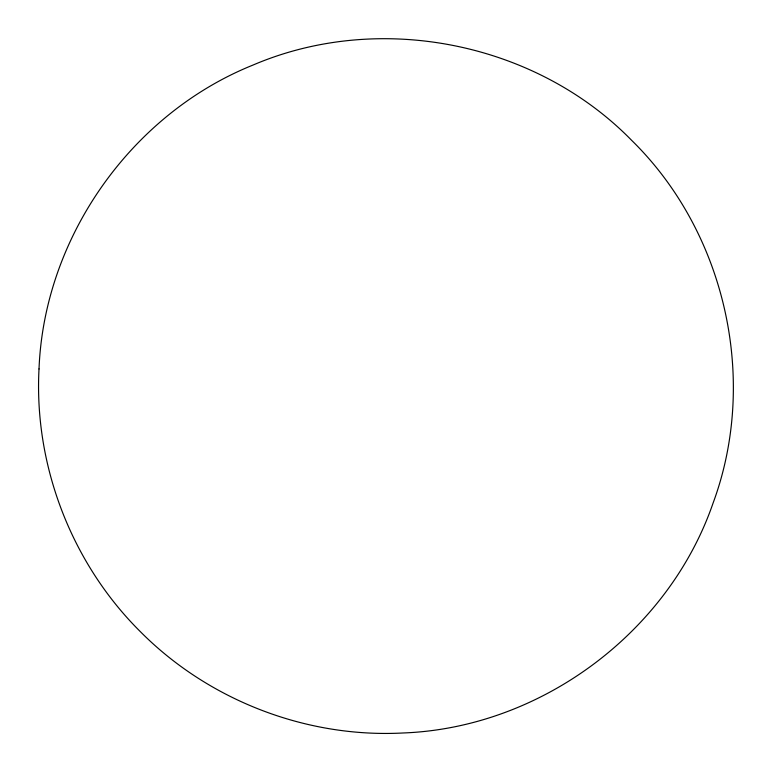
<?xml version="1.0" encoding="UTF-8"?>
<svg xmlns="http://www.w3.org/2000/svg" width="772" height="772" viewBox="0 0 772 772"><rect width="100%" height="100%" fill="white"/><g stroke="black" fill="none" stroke-linecap="round" stroke-linejoin="round"><path stroke-width="1.16" d="M39.015 368.958C33.9 465.632 71.632 563.444 140.35 631.65C208.536 700.349 306.31 738.08 402.965 732.985L403.023 732.985C540.313 727.851 668.33 632.924 713.096 503.035C758.673 379.67 725.603 232.382 631.65 140.35C535.652 42.084 379.351 10.991 253.052 65.041C131.037 114.111 44.12 237.535 39.015 368.958"/></g></svg>
